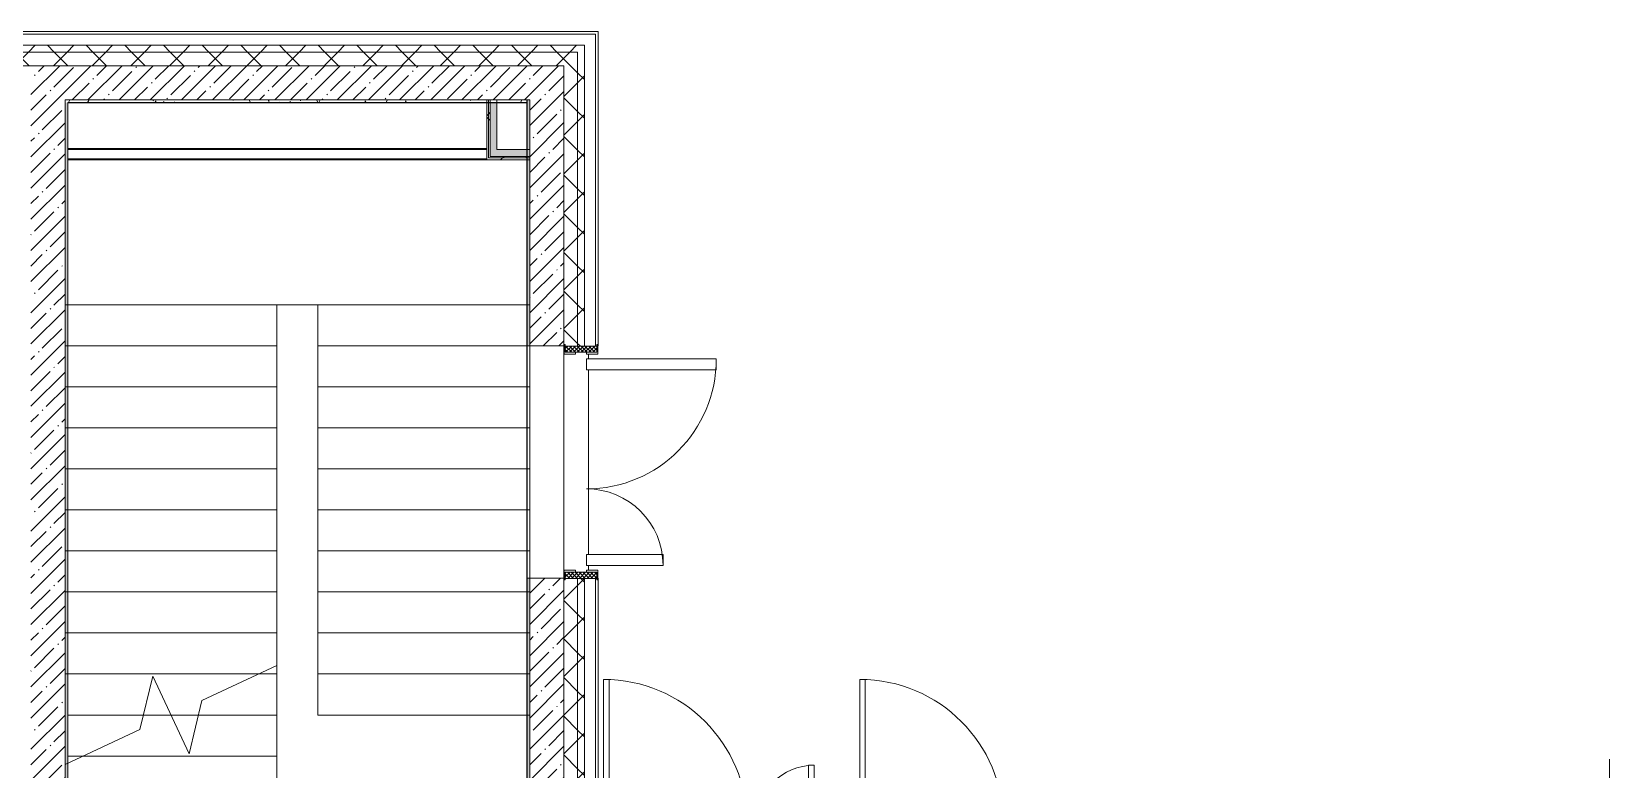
# Model space of a CAD drawing. Header units: millimetres. Extents: x -249154 to 415037, y -45458 to 354837.
# Drawn here: x 89230 to 100775, y 21816 to 27214 of the extents above; entities that cross this region are included whole.
import ezdxf

# ---------------------------------------------------------------- set-up
doc = ezdxf.new("R2010")
doc.units = ezdxf.units.MM
for name, color, linetype, lineweight, true_color in [('A-DOOR-1', 7, 'Continuous', 5, 0xc0c0c0), ('A-DOOR-FRAM-1', 7, 'Continuous', 5, 0xc0c0c0), ('A-WALL-1', 9, 'Continuous', 5, 0x808080), ('A-WALL-FNSH-1', 9, 'Continuous', 5, 0x808080)]:
    doc.layers.add(name, color=color, linetype=linetype, lineweight=lineweight, true_color=true_color)
for name, color, linetype, lineweight in [('A-DOOR-2', 7, 'Continuous', 5), ('A-DOOR-FRAM-2', 7, 'Continuous', 5), ('A-FLOR', 7, 'Continuous', 9), ('A-WALL', 7, 'Continuous', 5), ('I-WALL', 7, 'Continuous', 5), ('S-STRS', 7, 'Continuous', 9), ('S-STRS-MBND', 7, 'Continuous', 9), ('Оси', 7, 'Continuous', 9)]:
    doc.layers.add(name, color=color, linetype=linetype, lineweight=lineweight)
pattern_1 = [(45, (64.7, -136.06), (-114.04925, 114.04925), []), (45, (178.75, -136.06), (-114.04925, 114.04925), [201.612, -40.322, 6.706, -33.617])]
pattern_2 = [(45, (64.7, -136.06), (-141.42136, 141.42136), []), (135, (64.7, -136.06), (-141.42136, -141.42136), [])]
pattern_3 = [(0, (64.7, -136.06), (243.84, 60.96), [20.117, -162.763, 20.117, -162.763, -975.36]), (0, (64.7, -136.06), (243.84, 60.96), [-365.76, 20.117, -345.643, 20.117, -162.763, -426.72]), (0, (64.7, -136.06), (243.84, 60.96), [-914.4, 20.117, -101.803, 20.117, -284.683]), (120, (156.14, -105.58), (-174.71291, 180.691634), [20.117, -162.763, 20.117, -162.763, -975.36]), (120, (156.14, -105.58), (-174.71291, 180.691634), [-365.76, 20.117, -345.643, 20.117, -162.763, -426.72]), (120, (156.14, -105.58), (-174.71291, 180.691634), [-914.4, 20.117, -101.803, 20.117, -284.683]), (240, (186.62, 16.34), (-69.12709, -241.651634), [20.117, -162.763, 20.117, -162.763, -975.36]), (240, (186.62, 16.34), (-69.12709, -241.651634), [-365.76, 20.117, -345.643, 20.117, -162.763, -426.72]), (240, (186.62, 16.34), (-69.12709, -241.651634), [-914.4, 20.117, -101.803, 20.117, -284.683])]
pattern_4 = [(45, (64.7, -136.06), (-212.132, 212.132), []), (135, (64.7, -136.06), (-212.132, -212.132), [])]

# ---------------------------------------------------------------- blocks, each defined once
blk = doc.blocks.new('110_Дверь_СКБ_2Ст_Внутренняя - ДН-4д_ ДОО_Дв_1450x2100h_Лестничная клетка-23615437-Объем проектирования 1 этажа')
at = {"layer": 'A-DOOR-2'}
h = blk.add_hatch(dxfattribs=at)
h.set_pattern_fill('FP_42', color=256, style=0, pattern_type=2)
h.set_pattern_definition([(135, (1471.41, 189.685), (-14.14214, -14.14214), []), (225, (1471.41, 189.685), (14.14214, -14.14214), [])])
h.paths.add_polyline_path([(862.5, 115), (817.5, 115), (817.5, -115), (862.5, -115), (862.5, 105)])
at = {"layer": 'A-DOOR-FRAM-2'}
h = blk.add_hatch(dxfattribs=at)
h.set_pattern_fill('FP_43', color=256, style=0, pattern_type=2)
h.set_pattern_definition([(45, (-651.384, 189.685), (-14.1421, 14.1421), []), (135, (-651.384, 189.685), (-14.1421, -14.1421), [])])
h.paths.add_polyline_path([(-792.5, -115), (-792.5, 115), (-837.5, 115), (-837.5, -115)])
at = {"layer": 'A-DOOR-1'}
for p, q in [((-742.5, 990), (-742.5, 40)), ((-662.5, 990), (-742.5, 990)), ((-662.5, 40), (-662.5, 990)), ((767.5, 600), (687.5, 600)), ((687.5, 600), (687.5, 40)), ((767.5, 40), (767.5, 600)), ((-777.5, 123), (-847.5, 123)), ((-847.5, 123), (-847.5, 115)), ((-777.5, 40), (-777.5, 123)), ((872.5, 123), (802.5, 123)), ((802.5, 123), (802.5, 40)), ((872.5, 115), (872.5, 123)), ((-847.5, 115), (-792.5, 115)), ((-792.5, 115), (-792.5, 40)), ((-792.5, 40), (-777.5, 40)), ((-742.5, 40), (-662.5, 40)), ((687.5, 40), (767.5, 40)), ((802.5, 40), (817.5, 40)), ((817.5, 40), (817.5, 115)), ((817.5, 115), (872.5, 115)), ((-847.5, -115), (-847.5, -123)), ((-792.5, -115), (-847.5, -115)), ((-777.5, -40), (-792.5, -40)), ((-792.5, -40), (-792.5, -115)), ((-777.5, -123), (-777.5, -40)), ((817.5, -40), (802.5, -40)), ((802.5, -40), (802.5, -123)), ((817.5, -115), (817.5, -40)), ((872.5, -115), (817.5, -115)), ((872.5, -123), (872.5, -115)), ((-847.5, -123), (-777.5, -123)), ((802.5, -123), (872.5, -123))]:
    blk.add_line(p, q, dxfattribs=at)
for centre, radius, start, end in [((-742.5, 40), 950, 0, 90), ((767.5, 40), 560, 90, 180)]:
    blk.add_arc(centre, radius, start, end, dxfattribs=at)
at = {"layer": 'A-DOOR-FRAM-1'}
for p, q in [((-792.5, 115), (-837.5, 115)), ((-837.5, 115), (-837.5, -115)), ((-792.5, -115), (-792.5, 115)), ((862.5, 115), (817.5, 115)), ((817.5, 115), (817.5, -115)), ((862.5, -115), (862.5, 115)), ((-837.5, -115), (-792.5, -115)), ((817.5, -115), (862.5, -115))]:
    blk.add_line(p, q, dxfattribs=at)
blk = doc.blocks.new('DRS_ДПУ_распашная__2Ст_Прямоугольная1 - ВН-4_ Нр_ДО_1500х2200 глухая-26741401-Объем проектирования 1 этажа')
at = {"layer": 'A-DOOR-1'}
for p, q in [((-770, 1050), (-770, 0)), ((-730, 1050), (-770, 1050)), ((-730, 0), (-730, 1050)), ((770, 423), (730, 423)), ((730, 423), (730, 0)), ((770, 0), (770, 423)), ((-770, 0), (-730, 0)), ((730, 0), (770, 0))]:
    blk.add_line(p, q, dxfattribs=at)
for centre, radius, start, end in [((-770, 0), 1050, 360, 90), ((770, 0), 423, 90, 180)]:
    blk.add_arc(centre, radius, start, end, dxfattribs=at)
blk = doc.blocks.new('DRS_ДПУ_распашная__2Ст_Прямоугольная1 - ВН-4_ Нр_ДО_1500х2200 глухая-26857260-Объем проектирования 1 этажа')
at = {"layer": 'A-DOOR-1'}
for p, q in [((-672, 1050), (-672, 0)), ((-632, 1050), (-672, 1050)), ((-632, 0), (-632, 1050)), ((672, 326), (632, 326)), ((632, 326), (632, 0)), ((672, 0), (672, 326)), ((-672, 0), (-632, 0)), ((632, 0), (672, 0))]:
    blk.add_line(p, q, dxfattribs=at)
for centre, radius, start, end in [((-672, 0), 1050, 360, 90), ((672, 0), 326, 90, 180)]:
    blk.add_arc(centre, radius, start, end, dxfattribs=at)
blk = doc.blocks.new('Зашивка приборов отопления4 - Зашивка приборов отопления-33272095-Объем проектирования 1 этажа')
at = {"layer": 'A-WALL'}
for p, q in [((121465, 18487.5), (124530, 18487.5)), ((124530, 18487.5), (121465, 18487.5)), ((121465, 18412.5), (124530, 18412.5))]:
    blk.add_line(p, q, dxfattribs=at)

msp = doc.modelspace()

# ---------------------------------------------------------------- hatches: boundary and pattern name
at = {"layer": 'A-WALL'}
h = msp.add_hatch(dxfattribs=at)
h.set_pattern_fill('FP_24', color=256, style=0, pattern_type=2)
h.set_pattern_definition(pattern_2)
h.paths.add_polyline_path([(93225, 27064), (93275, 27064), (93275, 27114), (89075, 27114), (89075, 27064), (93161, 27064)])
h = msp.add_hatch(dxfattribs=at)
h.set_pattern_fill('FP_24', color=256, style=0, pattern_type=2)
h.set_pattern_definition(pattern_2)
h.paths.add_polyline_path([(89075, 26964), (93225, 26964), (93225, 27064), (89075, 27064)])
h = msp.add_hatch(dxfattribs=at)
h.set_pattern_fill('FP_24', color=256, style=0, pattern_type=2)
h.set_pattern_definition(pattern_2)
h.paths.add_polyline_path([(93275, 21414), (93275, 23214), (93225, 23214), (93225, 21414), (93274, 21414)])
h.paths.add_polyline_path([(93275, 24914), (93275, 27064), (93225, 27064), (93225, 24914)])
h = msp.add_hatch(dxfattribs=at)
h.set_pattern_fill('FP_24', color=256, style=0, pattern_type=2)
h.set_pattern_definition(pattern_2)
h.paths.add_polyline_path([(93125, 21414), (93225, 21414), (93225, 23214), (93135, 23214), (93135, 23204), (93127, 23204), (93125, 21417)])
h.paths.add_polyline_path([(93127, 24914), (93127, 24924), (93135, 24924), (93135, 24914), (93225, 24914), (93225, 26964), (93125, 26964), (93125, 24914)])
at = {"layer": 'I-WALL'}
h = msp.add_hatch(dxfattribs=at)
h.set_pattern_fill('FP_1', color=256, style=0, pattern_type=2)
h.set_pattern_definition(pattern_1)
h.paths.add_polyline_path([(89475, 17134), (89475, 26964), (89225, 26964), (89225, 17134)])
h = msp.add_hatch(dxfattribs=at)
h.set_pattern_fill('FP_1', color=256, style=0, pattern_type=2)
h.set_pattern_definition(pattern_1)
h.paths.add_polyline_path([(92560, 26714), (92875, 26714), (92875, 26964), (89475, 26964), (89475, 26714), (91548, 26714)])
h = msp.add_hatch(dxfattribs=at)
h.set_pattern_fill('FP_1', color=256, style=0, pattern_type=2)
h.set_pattern_definition(pattern_1)
h.paths.add_polyline_path([(93095, 21014), (93125, 21014), (93125, 23214), (92875, 23214), (92875, 21014)])
h.paths.add_polyline_path([(92875, 24914), (93125, 24914), (93125, 26964), (92875, 26964), (92875, 25296)])
h = msp.add_hatch(dxfattribs=at)
h.set_pattern_fill('FP_191', color=256, style=0, pattern_type=2)
h.set_pattern_definition(pattern_3)
h.paths.add_polyline_path([(92560, 26694), (92855, 26694), (92854, 26714), (89475, 26714), (89475, 26694), (91548, 26694)])
h = msp.add_hatch(dxfattribs=at)
h.set_pattern_fill('FP_191', color=256, style=0, pattern_type=2)
h.set_pattern_definition(pattern_3)
h.paths.add_polyline_path([(89475, 17714), (89495, 17735), (89495, 26693), (89475, 26694), (89475, 17876)])
h.paths.add_polyline_path([(89485, 17714), (89495, 17714), (89495, 17734), (89475, 17714)])
h = msp.add_hatch(dxfattribs=at)
h.set_pattern_fill('FP_192', color=256, style=0, pattern_type=2)
h.set_pattern_definition(pattern_4)
h.paths.add_polyline_path([(92572, 26276), (92572, 26694), (92560, 26694), (92560, 26276)])
h = msp.add_hatch(dxfattribs=at)
h.set_pattern_fill('FP_192', color=256, style=0, pattern_type=2)
h.set_pattern_definition(pattern_4)
h.paths.add_polyline_path([(92572, 26289), (92585, 26289), (92585, 26694), (92572, 26694), (92572, 26351)])
for points in [[(92585, 26301), (92635, 26301), (92635, 26694), (92585, 26694), (92585, 26351)], [(92635, 26301), (92855, 26302), (92855, 26351), (92635, 26351)]]:
    msp.add_hatch(color=256, dxfattribs=at).paths.add_polyline_path(points)
h = msp.add_hatch(dxfattribs=at)
h.set_pattern_fill('FP_191', color=256, style=0, pattern_type=2)
h.set_pattern_definition(pattern_3)
h.paths.add_polyline_path([(92875, 17734), (92875, 23214), (92855, 23214), (92855, 17735)])
h.paths.add_polyline_path([(92855, 24914), (92875, 24914), (92875, 26714), (92855, 26714), (92855, 25296)])
h = msp.add_hatch(dxfattribs=at)
h.set_pattern_fill('FP_192', color=256, style=0, pattern_type=2)
h.set_pattern_definition(pattern_4)
h.paths.add_polyline_path([(92855, 26276), (92854, 26289), (92572, 26289), (92572, 26276), (92854, 26276)])
h = msp.add_hatch(dxfattribs=at)
h.set_pattern_fill('FP_192', color=256, style=0, pattern_type=2)
h.set_pattern_definition(pattern_4)
h.paths.add_polyline_path([(92635, 26289), (92855, 26289), (92855, 26301), (92585, 26301), (92585, 26289)])

# ---------------------------------------------------------------- linework, layer by layer
at = {"layer": 'A-FLOR'}
for p, q in [((89495, 26359), (92560, 26359)), ((92875, 24914), (92875, 23214))]:
    msp.add_line(p, q, dxfattribs=at)
at = {"layer": 'A-WALL'}
for p, q in [((93355, 27194), (89072, 27194)), ((93355, 24914), (93355, 27194)), ((93275, 27114), (89075, 27114)), ((93225, 27064), (89075, 27064)), ((93225, 24914), (93225, 27064)), ((93275, 24914), (93275, 27114)), ((93125, 26964), (93125, 21414)), ((89495, 26694), (89495, 17734)), ((89496, 26693), (89495, 26693)), ((92572, 26289), (92572, 26714)), ((92585, 26301), (92585, 26714)), ((92854, 26693), (92854, 26694)), ((92875, 26289), (92572, 26289)), ((92875, 26301), (92585, 26301)), ((93305, 24854), (93305, 24819)), ((93305, 24739), (93305, 23389)), ((93225, 21414), (93225, 23214)), ((93275, 21414), (93275, 23214)), ((93305, 23309), (93305, 23274)), ((93355, 21414), (93355, 23214))]:
    msp.add_line(p, q, dxfattribs=at)
at = {"layer": 'A-WALL-1'}
for p, q in [((93125, 26964), (89075, 26964)), ((89475, 17134), (89475, 26714)), ((89475, 26714), (89475, 26714)), ((92875, 26714), (89475, 26714)), ((89475, 26714), (89475, 17714)), ((92560, 26714), (92560, 26276)), ((92635, 26351), (92635, 26714)), ((92854, 26694), (92855, 26694)), ((92875, 26714), (92875, 24914)), ((92875, 26351), (92635, 26351)), ((92560, 26276), (92875, 26276)), ((92855, 24914), (93125, 24914)), ((93125, 23214), (92855, 23214)), ((92875, 17134), (92875, 23214))]:
    msp.add_line(p, q, dxfattribs=at)
at = {"layer": 'A-WALL-FNSH-1'}
for p, q in [((93375, 27214), (89067, 27214)), ((93375, 24914), (93375, 27214)), ((92854, 26694), (89495, 26694)), ((89496, 26693), (92854, 26693)), ((89496, 23194), (89496, 26693)), ((92854, 26714), (92854, 26694)), ((92854, 26693), (92854, 26276)), ((92855, 24914), (92855, 26714)), ((92854, 24914), (92855, 24914)), ((92855, 23214), (92854, 23214)), ((92855, 17735), (92855, 23214)), ((93375, 21414), (93375, 23214)), ((89495, 23194), (89496, 23194)), ((89496, 22971), (89495, 22971)), ((89496, 20867), (89496, 21862))]:
    msp.add_line(p, q, dxfattribs=at)
at = {"layer": 'I-WALL'}
for p, q in [((89496, 26284), (92560, 26284)), ((92560, 26283), (89496, 26283)), ((92854, 17736), (92854, 26276)), ((92855, 24914), (92855, 23214)), ((89496, 23194), (89496, 21862))]:
    msp.add_line(p, q, dxfattribs=at)
at = {"layer": 'S-STRS'}
for p, q in [((90893, 22514), (91025, 22514)), ((90893, 22514), (91025, 22514)), ((91025, 22514), (91025, 22575)), ((91025, 22214), (91025, 22514)), ((90049, 22214), (90250, 22214)), ((90049, 22214), (90250, 22214)), ((90451, 22214), (91025, 22214)), ((90451, 22214), (91025, 22214)), ((91025, 21914), (91025, 22214)), ((89606, 21914), (91025, 21914)), ((89606, 21914), (91025, 21914)), ((91025, 21614), (91025, 21914))]:
    msp.add_line(p, q, dxfattribs=at)
at = {"layer": 'S-STRS-MBND'}
for p, q in [((89475, 26714), (89475, 25214)), ((92875, 26714), (89475, 26714)), ((92875, 25214), (92875, 26714)), ((89475, 25214), (91025, 25214)), ((89475, 22514), (89475, 25214)), ((89475, 25214), (91025, 25214)), ((91025, 25214), (91325, 25214)), ((91025, 22575), (91025, 25214)), ((92875, 25214), (91325, 25214)), ((91325, 25214), (91325, 22214)), ((92875, 25214), (91325, 25214)), ((92875, 25214), (92875, 22214)), ((89475, 24914), (91025, 24914)), ((89475, 24914), (91025, 24914)), ((92875, 24914), (91325, 24914)), ((92875, 24914), (91325, 24914)), ((89475, 24614), (91025, 24614)), ((89475, 24614), (91025, 24614)), ((92875, 24614), (91325, 24614)), ((92875, 24614), (91325, 24614)), ((89475, 24314), (91025, 24314)), ((89475, 24314), (91025, 24314)), ((92875, 24314), (91325, 24314)), ((92875, 24314), (91325, 24314)), ((89475, 24014), (91025, 24014)), ((89475, 24014), (91025, 24014)), ((92875, 24014), (91325, 24014)), ((92875, 24014), (91325, 24014)), ((89475, 23714), (91025, 23714)), ((89475, 23714), (91025, 23714)), ((92875, 23714), (91325, 23714)), ((92875, 23714), (91325, 23714)), ((89475, 23414), (91025, 23414)), ((89475, 23414), (91025, 23414)), ((92875, 23414), (91325, 23414)), ((92875, 23414), (91325, 23414)), ((89475, 23114), (91025, 23114)), ((89475, 23114), (91025, 23114)), ((92875, 23114), (91325, 23114)), ((92875, 23114), (91325, 23114)), ((89475, 22814), (91025, 22814)), ((89475, 22814), (91025, 22814)), ((92875, 22814), (91325, 22814)), ((92875, 22814), (91325, 22814)), ((89475, 22514), (90893, 22514)), ((89475, 22514), (90893, 22514)), ((91025, 22575), (90476, 22320)), ((92875, 22514), (91325, 22514)), ((92875, 22514), (91325, 22514)), ((90118, 22497), (90023, 22108)), ((90382, 21931), (90118, 22497)), ((90476, 22320), (90382, 21931)), ((89495, 22214), (90049, 22214)), ((89495, 22214), (90049, 22214)), ((90250, 22214), (90451, 22214)), ((90250, 22214), (90451, 22214)), ((92875, 22214), (91325, 22214)), ((90023, 22108), (89475, 21853)), ((89495, 21914), (89606, 21914)), ((89495, 21914), (89606, 21914))]:
    msp.add_line(p, q, dxfattribs=at)
at = {"layer": 'Оси'}
msp.add_lwpolyline([(100775, -2042), (100775, 2958), (100775, 16892), (100775, 21892)], dxfattribs=at)

# ---------------------------------------------------------------- block references
at = {"layer": 'A-DOOR-1', "rotation": 269.9999999999998}
msp.add_blockref('110_Дверь_СКБ_2Ст_Внутренняя - ДН-4д_ ДОО_Дв_1450x2100h_Лестничная клетка-23615437-Объем проектирования 1 этажа', (93250, 24076), dxfattribs=at)
at = {"layer": 'A-DOOR-1'}
for name, p in [('DRS_ДПУ_распашная__2Ст_Прямоугольная1 - ВН-4_ Нр_ДО_1500х2200 глухая-26741401-Объем проектирования 1 этажа', (94185, 21424)), ('DRS_ДПУ_распашная__2Ст_Прямоугольная1 - ВН-4_ Нр_ДО_1500х2200 глухая-26857260-Объем проектирования 1 этажа', (95962, 21424))]:
    msp.add_blockref(name, p, dxfattribs=at)
at = {"layer": 'A-WALL'}
msp.add_blockref('Зашивка приборов отопления4 - Зашивка приборов отопления-33272095-Объем проектирования 1 этажа', (-31970, 7864), dxfattribs=at)

doc.saveas('drawing.dxf')
